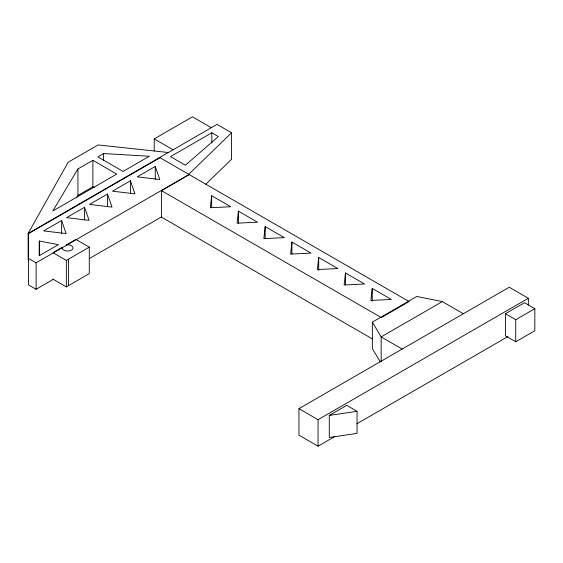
<?xml version="1.0" encoding="UTF-8"?>
<svg xmlns="http://www.w3.org/2000/svg" width="563" height="563" viewBox="0 0 563 563"><rect width="100%" height="100%" fill="white"/><g stroke="black" fill="none" stroke-linecap="round" stroke-linejoin="round"><path stroke-width="0.84" d="M39.34 241.006L39.241 255.722L58.341 244.694L39.34 241.006L39.34 255.532M211.646 195.706L210.33 207.719L230.767 206.741L211.646 195.706L211.646 207.67M238.409 211.153L237.093 223.173L257.53 222.195L238.409 211.153L238.409 223.117M265.173 226.607L263.857 238.621L284.294 237.642L265.173 226.607L265.173 238.571M291.937 242.062L290.621 254.075L311.058 253.097L291.937 242.062L291.937 254.026M318.7 257.509L317.384 269.529L337.821 268.551L318.7 257.509L318.7 270.331M345.464 272.964L344.148 284.977L364.585 283.998L345.464 272.964L345.464 284.927M372.227 288.418L370.911 300.431L391.348 299.453L372.227 288.418L372.227 301.233M28.15 259.937L28.15 233.448L68.165 162.228L98.096 144.944L168.33 152.517M77.933 168.935L52.802 210.991L116.738 174.073L92.888 160.307L77.933 168.935L77.933 195.424L76.589 197.676M188.732 174.291L231.555 132.791L217.022 124.402L28.15 233.448M205.734 184.298L231.555 159.28L231.555 132.791M103.613 153.544L97.878 156.859L123.1 171.419L149.35 156.268L103.613 153.544L103.613 160.378M154.213 150.856L154.213 138.892L192.447 116.822L211.301 127.702M77.933 195.424L92.888 186.796L94.38 187.655M159.991 157.739L28.502 233.652L28.502 284.913L36.109 289.305L53.612 279.199M211.843 132.755L170.498 156.62L185.389 165.219L218.381 136.535L211.843 132.755L211.843 143.009M61.627 220.52L43.64 230.907L66.117 233.596L61.627 220.52L61.627 233.335M84.57 207.275L66.575 217.663L89.06 220.351L84.57 207.275L84.57 220.091M107.512 194.031L89.517 204.418L112.002 207.107L107.512 194.031L107.512 206.846M130.447 180.786L112.459 191.174L134.937 193.862L130.447 180.786L130.447 193.602M155.275 166.451L137.288 176.838L159.765 179.527L155.275 166.451L155.275 179.266M28.502 258.424L36.109 262.815L189.048 174.516L159.674 157.513M161.461 190.653L189.231 174.621L409.069 301.55L381.299 317.581L161.461 190.653L161.461 217.142L372.171 338.799M89.285 247.157L75.906 239.43L66.483 244.87L67.637 244.785A5.405 3.125 0 0 1 73.049 247.903A5.405 3.125 0 0 1 67.637 251.028A5.405 3.125 0 0 1 62.233 247.903L62.387 247.234L52.964 252.674L66.343 260.402L89.285 247.157L89.285 273.646L66.343 286.891L52.964 279.164M89.376 258.551L161.658 216.818M380.271 361.925L372.347 348.624L372.347 322.135L416.789 296.476L442.328 301.599L463.356 313.739M442.328 301.599L381.151 336.913L381.151 361.692M334.767 436.536L318.067 446.178L298.946 435.143L298.946 408.654L509.233 287.25L528.347 298.284L528.347 305.118M298.946 408.654L318.067 419.688L528.347 298.284M329.278 415.424L346.745 405.346L357.062 411.307L357.062 433.376L329.278 437.5L329.278 415.424L357.062 411.307M505.412 313.739L524.526 302.697L534.85 308.658L534.85 330.734L515.736 341.769L505.412 335.808L505.412 313.739L515.736 319.7L534.85 308.658M356.78 423.826L507.854 336.611M154.213 138.892L173.073 149.779M402.179 349.053L381.151 336.913L372.347 322.135M515.736 319.7L515.736 341.769M318.067 419.688L318.067 446.178M92.888 160.307L92.888 186.796M68.44 259.191L68.44 285.68M66.343 260.402L66.343 286.891M36.109 262.815L36.109 289.305"/></g></svg>
